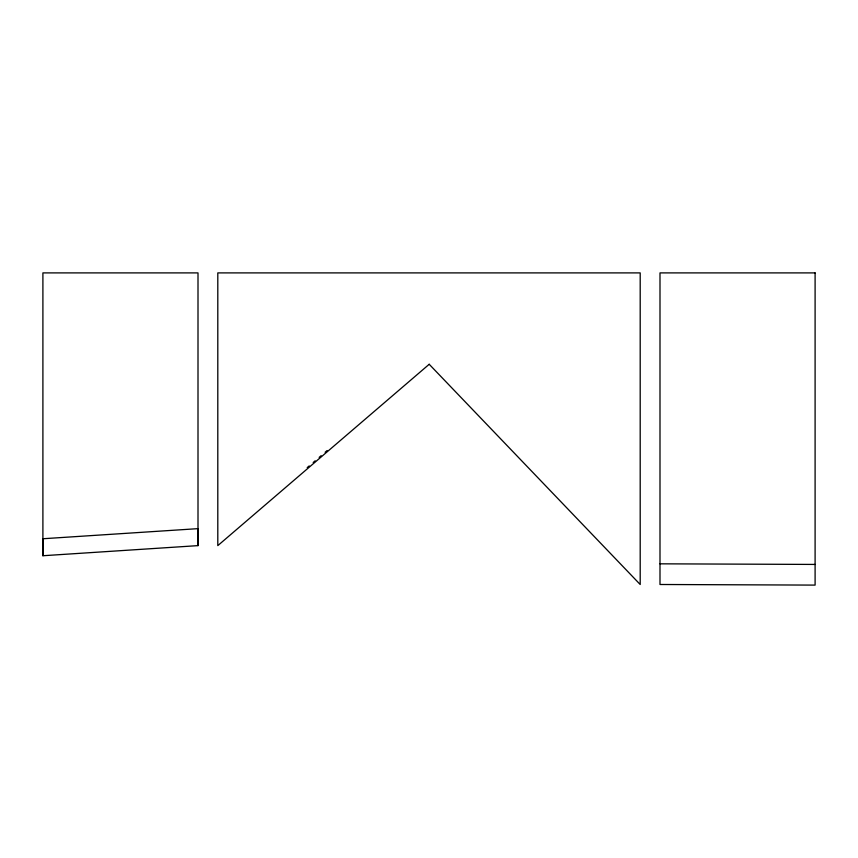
<?xml version="1.0" encoding="UTF-8"?>
<svg xmlns="http://www.w3.org/2000/svg" width="858" height="858" viewBox="0 0 858 858"><rect width="100%" height="100%" fill="white"/><g stroke="black" fill="none" stroke-linecap="round" stroke-linejoin="round"><path stroke-width="1.29" d="M42.9 555.737L42.9 272.898L198.005 272.898L198.005 545.624L42.9 555.737L42.9 538.749L198.005 528.646L198.005 545.624M307.218 467.621L309.212 465.915M313.191 462.505L315.176 460.8M319.155 457.389L321.149 455.684M325.128 452.263L327.113 450.557M659.995 563.824L815.1 564.435M429.204 364.275L217.803 545.624L217.803 272.898L640.197 272.898L640.197 584.491L429.204 364.275M815.1 272.898L659.995 272.898L659.995 584.491L815.1 585.102L815.1 272.898"/></g></svg>
